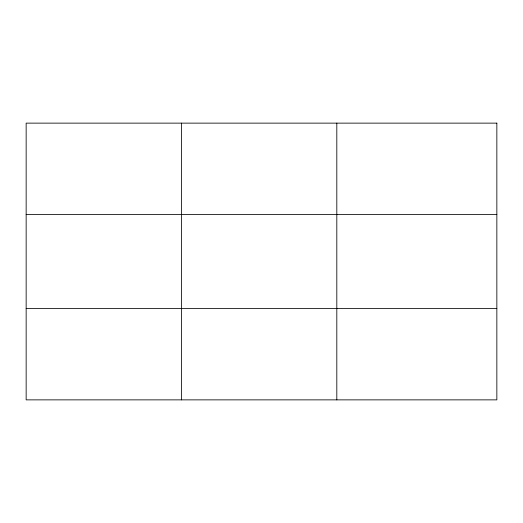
<?xml version="1.0" encoding="UTF-8"?>
<svg xmlns="http://www.w3.org/2000/svg" width="523" height="523" viewBox="0 0 523 523"><rect width="100%" height="100%" fill="white"/><g stroke="black" fill="none" stroke-linecap="round" stroke-linejoin="round"><path stroke-width="0.78" d="M181.481 399.866L181.481 123.134M336.812 399.866L336.812 123.134M26.15 214.456L496.85 214.456M26.15 308.544L496.85 308.544M496.85 123.134L496.85 399.866L26.15 399.866L26.15 123.134L496.85 123.134"/></g></svg>
